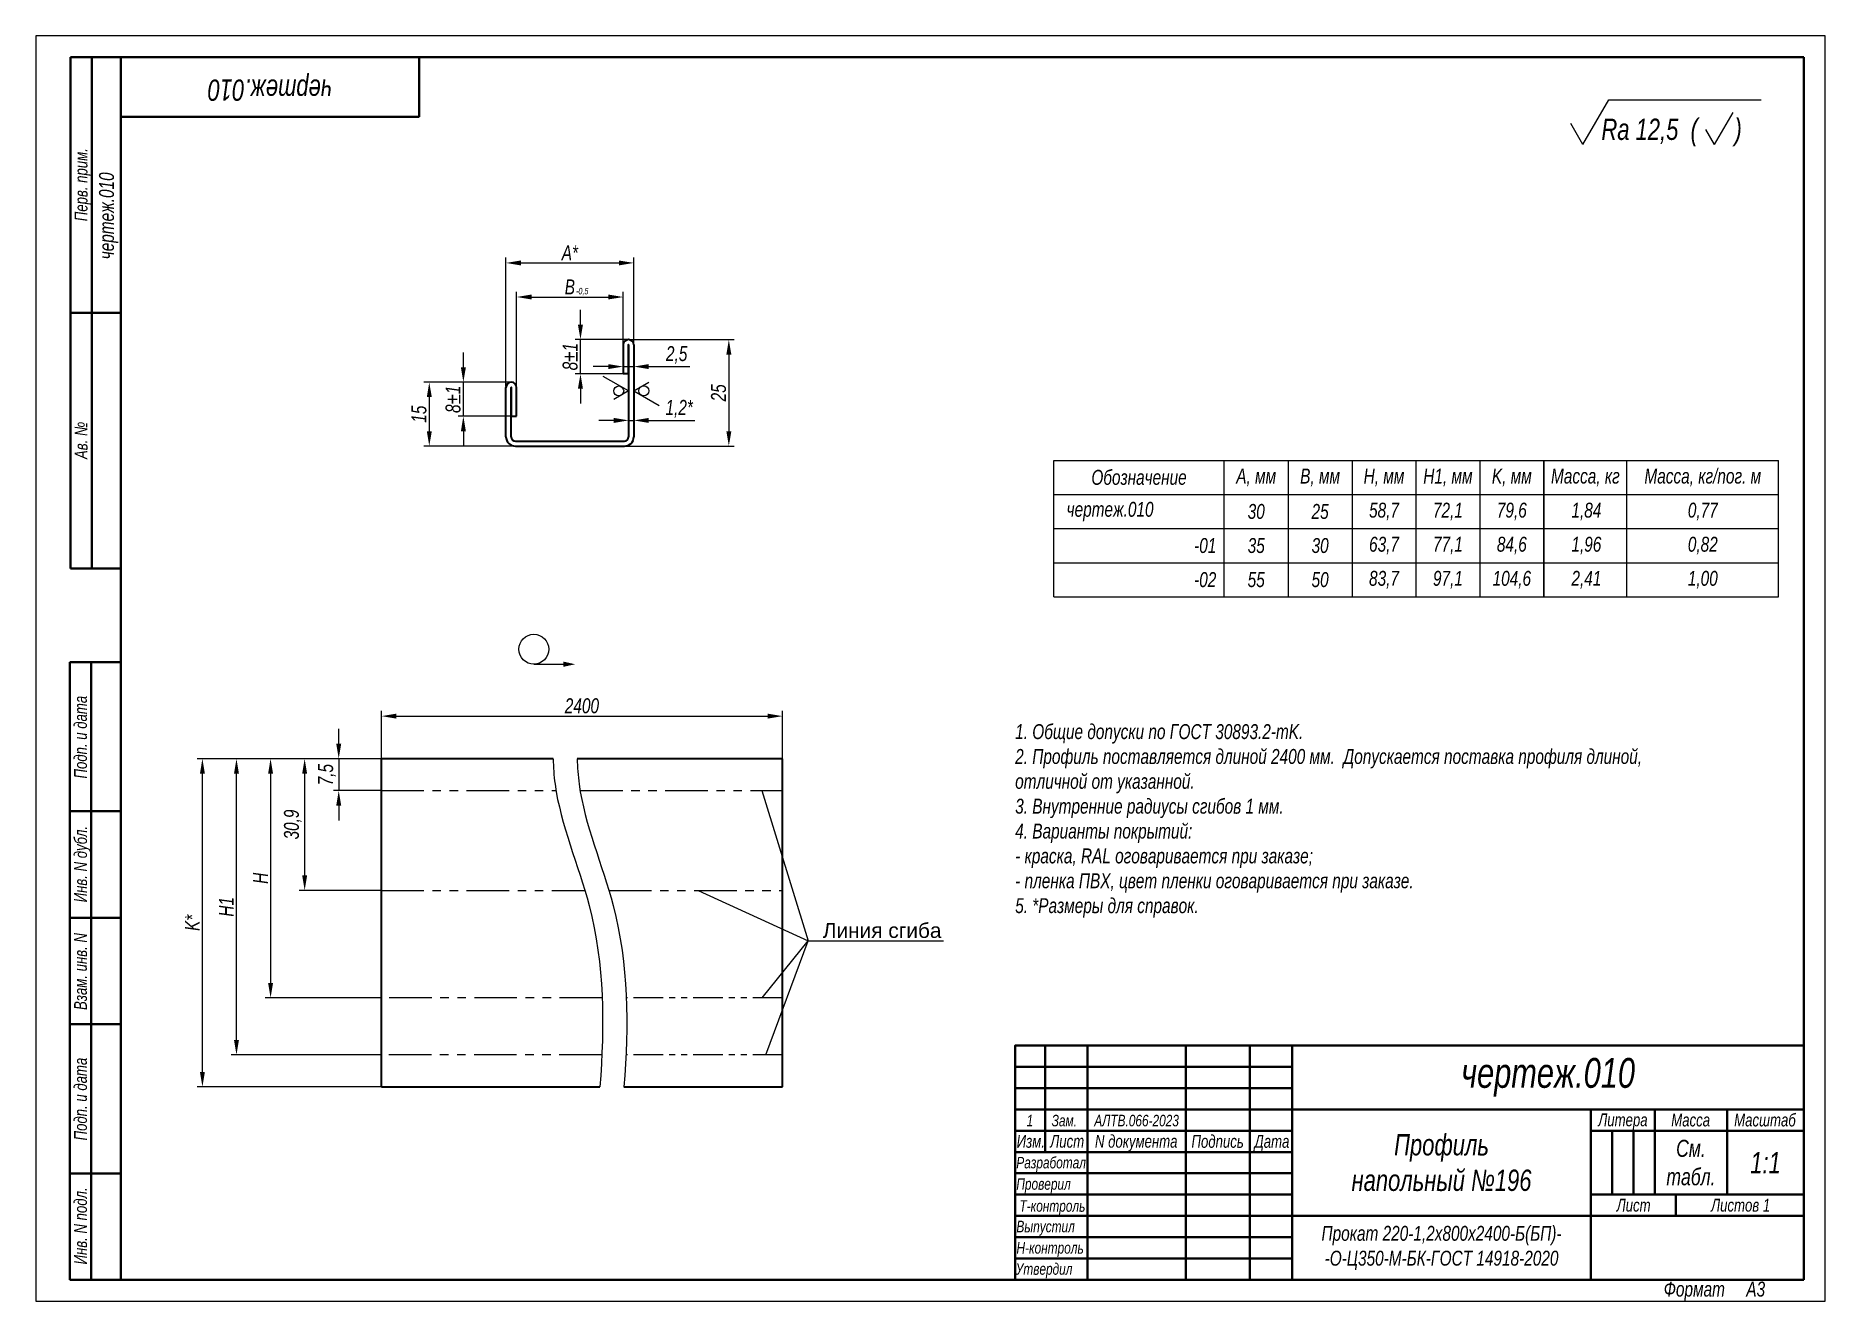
# Model space of a CAD drawing. Header units: millimetres. Extents: x 7420 to 7840, y -4996 to -4699.
import ezdxf
from ezdxf import colors
from ezdxf.entities.mleader import LeaderData, LeaderLine
from ezdxf.math import Vec2, Vec3

# ---------------------------------------------------------------- set-up
doc = ezdxf.new("R2010")
doc.units = ezdxf.units.MM
doc.linetypes.add('LT_05', pattern=[20, 10, -2, 2, -2, 2, -2])
for name, color, linetype, lineweight in [('Layer_02', 5, 'LT_05', 13), ('Layer_03', 7, 'Continuous', 35), ('Layer_04', 7, 'Continuous', 40), ('Layer_06', 5, 'Continuous', 13), ('Layer_07', 1, 'Continuous', 15), ('Layer_08', 6, 'Continuous', 15)]:
    doc.layers.add(name, color=color, linetype=linetype, lineweight=lineweight)
doc.styles.get("Standard").update_dxf_attribs({"font": 'arial.ttf'})
doc.styles.add('Style_01', font='ARIALNI.TTF', dxfattribs={"width": 0.9, "height": 3.5})
doc.dimstyles.new('DimStyle_03', dxfattribs={"dimtxt": 3.5, "dimasz": 2.5, "dimexe": 1.25, "dimexo": 0, "dimtad": 1, "dimdec": 1, "dimlfac": 2, "dimtxsty": 'Style_01', "dimcen": 2.5, "dimazin": 3, "dimtfac": 1, "dimtdec": 1, "dimtmove": 0, "dimatfit": 3})
doc.dimstyles.new('DimStyle_06', dxfattribs={"dimtxt": 3.5, "dimasz": 3.5, "dimexe": 1.25, "dimexo": 0, "dimtad": 1, "dimdec": 1, "dimtxsty": 'Style_01', "dimcen": 0, "dimazin": 3, "dimtfac": 1, "dimtdec": 1, "dimtmove": 0, "dimatfit": 3})

# ---------------------------------------------------------------- blocks, each defined once
blk = doc.blocks.new('*D4515')
at = {"layer": 'Defpoints', "color": 0}
for p in [(7559.91, -4752.24), (7559.91, -4771.49), (7529.91, -4781.16)]:
    blk.add_point(p, dxfattribs=at)
at = {"layer": 'Layer_07', "color": 0, "lineweight": -2}
for p, q in [((7529.91, -4781.16), (7529.91, -4750.99)), ((7533.41, -4752.24), (7556.41, -4752.24)), ((7559.91, -4771.49), (7559.91, -4750.99))]:
    blk.add_line(p, q, dxfattribs=at)
at = {"layer": 'Layer_07', "color": 0}
for points in [[(7533.41, -4751.66), (7533.41, -4752.82), (7529.91, -4752.24)], [(7556.41, -4751.66), (7556.41, -4752.82), (7559.91, -4752.24)]]:
    blk.add_solid(points, dxfattribs=at)
at = {"layer": 'Layer_07', "color": 0, "insert": (7544.91, -4749.87), "char_height": 3.5, "attachment_point": 5, "style": 'Style_01'}
blk.add_mtext('A*', dxfattribs=at)
blk = doc.blocks.new('*D4558')
at = {"layer": 'Defpoints', "color": 0}
for p in [(7558.71, -4782.27), (7559.91, -4782.27), (7559.91, -4789.2)]:
    blk.add_point(p, dxfattribs=at)
at = {"layer": 'Layer_07', "color": 0, "lineweight": -2}
for p, q in [((7558.71, -4782.27), (7558.71, -4790.45)), ((7559.91, -4782.27), (7559.91, -4790.45)), ((7555.21, -4789.2), (7551.71, -4789.2)), ((7558.71, -4789.2), (7559.91, -4789.2)), ((7563.41, -4789.2), (7574.22, -4789.2))]:
    blk.add_line(p, q, dxfattribs=at)
at = {"layer": 'Layer_07', "color": 0}
for points in [[(7555.21, -4788.62), (7555.21, -4789.79), (7558.71, -4789.2)], [(7563.41, -4788.62), (7563.41, -4789.79), (7559.91, -4789.2)]]:
    blk.add_solid(points, dxfattribs=at)
at = {"layer": 'Layer_07', "color": 0, "insert": (7570.57, -4786.47), "char_height": 3.5, "attachment_point": 5, "style": 'Style_01'}
blk.add_mtext('1,2*', dxfattribs=at)
blk = doc.blocks.new('*D4559')
at = {"layer": 'Defpoints', "color": 0}
for p in [(7557.41, -4778.24), (7559.91, -4776.57), (7559.91, -4778.24)]:
    blk.add_point(p, dxfattribs=at)
at = {"layer": 'Layer_07', "color": 0, "lineweight": -2}
for p, q in [((7557.41, -4778.24), (7557.41, -4775.32)), ((7559.91, -4778.24), (7559.91, -4775.32)), ((7553.91, -4776.57), (7550.41, -4776.57)), ((7557.41, -4776.57), (7559.91, -4776.57)), ((7563.41, -4776.57), (7573.03, -4776.57))]:
    blk.add_line(p, q, dxfattribs=at)
at = {"layer": 'Layer_07', "color": 0}
for points in [[(7553.91, -4775.99), (7553.91, -4777.15), (7557.41, -4776.57)], [(7563.41, -4775.99), (7563.41, -4777.15), (7559.91, -4776.57)]]:
    blk.add_solid(points, dxfattribs=at)
at = {"layer": 'Layer_07', "color": 0, "insert": (7569.97, -4773.84), "char_height": 3.5, "attachment_point": 5, "style": 'Style_01'}
blk.add_mtext('2,5', dxfattribs=at)
blk = doc.blocks.new('*D4560')
at = {"layer": 'Defpoints', "color": 0}
for p in [(7519.91, -4780.24), (7531.16, -4780.24), (7532.41, -4788.24)]:
    blk.add_point(p, dxfattribs=at)
at = {"layer": 'Layer_07', "color": 0, "lineweight": -2}
for p, q in [((7519.91, -4776.74), (7519.91, -4773.24)), ((7531.16, -4780.24), (7518.66, -4780.24)), ((7519.91, -4788.24), (7519.91, -4780.24)), ((7532.41, -4788.24), (7518.66, -4788.24)), ((7519.91, -4791.74), (7519.91, -4795.24))]:
    blk.add_line(p, q, dxfattribs=at)
at = {"layer": 'Layer_07', "color": 0}
for points in [[(7519.33, -4776.74), (7520.5, -4776.74), (7519.91, -4780.24)], [(7519.33, -4791.74), (7520.5, -4791.74), (7519.91, -4788.24)]]:
    blk.add_solid(points, dxfattribs=at)
at = {"layer": 'Layer_07', "color": 0, "insert": (7517.5, -4784.24), "char_height": 3.5, "attachment_point": 5, "rotation": 90, "style": 'Style_01'}
blk.add_mtext('8%%P1', dxfattribs=at)
blk = doc.blocks.new('*D4561')
at = {"layer": 'Defpoints', "color": 0}
for p in [(7558.66, -4770.24), (7557.71, -4795.24), (7582.22, -4795.24)]:
    blk.add_point(p, dxfattribs=at)
at = {"layer": 'Layer_07', "color": 0, "lineweight": -2}
for p, q in [((7558.66, -4770.24), (7583.47, -4770.24)), ((7582.22, -4773.74), (7582.22, -4791.74)), ((7557.71, -4795.24), (7583.47, -4795.24))]:
    blk.add_line(p, q, dxfattribs=at)
at = {"layer": 'Layer_07', "color": 0}
for points in [[(7581.64, -4773.74), (7582.81, -4773.74), (7582.22, -4770.24)], [(7581.64, -4791.74), (7582.81, -4791.74), (7582.22, -4795.24)]]:
    blk.add_solid(points, dxfattribs=at)
at = {"layer": 'Layer_07', "color": 0, "insert": (7579.81, -4782.74), "char_height": 3.5, "attachment_point": 5, "rotation": 90, "style": 'Style_01'}
blk.add_mtext('25', dxfattribs=at)
blk = doc.blocks.new('*D4516')
at = {"layer": 'Defpoints', "color": 0}
for p in [(7531.16, -4780.24), (7511.91, -4795.24), (7532.11, -4795.24)]:
    blk.add_point(p, dxfattribs=at)
at = {"layer": 'Layer_07', "color": 0, "lineweight": -2}
for p, q in [((7531.16, -4780.24), (7510.66, -4780.24)), ((7511.91, -4783.74), (7511.91, -4791.74)), ((7532.11, -4795.24), (7510.66, -4795.24))]:
    blk.add_line(p, q, dxfattribs=at)
at = {"layer": 'Layer_07', "color": 0}
for points in [[(7511.33, -4783.74), (7512.5, -4783.74), (7511.91, -4780.24)], [(7511.33, -4791.74), (7512.5, -4791.74), (7511.91, -4795.24)]]:
    blk.add_solid(points, dxfattribs=at)
at = {"layer": 'Layer_07', "color": 0, "insert": (7509.5, -4787.74), "char_height": 3.5, "attachment_point": 5, "rotation": 90, "style": 'Style_01'}
blk.add_mtext('15', dxfattribs=at)
blk = doc.blocks.new('*D4517')
at = {"layer": 'Defpoints', "color": 0}
for p in [(7557.41, -4760.24), (7557.41, -4778.24), (7532.41, -4788.24)]:
    blk.add_point(p, dxfattribs=at)
at = {"layer": 'Layer_07', "color": 0, "lineweight": -2}
for p, q in [((7532.41, -4788.24), (7532.41, -4758.99)), ((7535.91, -4760.24), (7553.91, -4760.24)), ((7557.41, -4778.24), (7557.41, -4758.99))]:
    blk.add_line(p, q, dxfattribs=at)
at = {"layer": 'Layer_07', "color": 0}
for points in [[(7535.91, -4759.66), (7535.91, -4760.82), (7532.41, -4760.24)], [(7553.91, -4759.66), (7553.91, -4760.82), (7557.41, -4760.24)]]:
    blk.add_solid(points, dxfattribs=at)
at = {"layer": 'Layer_07', "color": 0, "insert": (7544.91, -4757.87), "char_height": 3.5, "attachment_point": 5, "style": 'Style_01'}
blk.add_mtext('В', dxfattribs=at)
blk = doc.blocks.new('*D4518')
at = {"layer": 'Defpoints', "color": 0, "ltscale": 0.04}
for p in [(7500.66, -4868.61), (7490.66, -4876.1), (7500.66, -4876.1)]:
    blk.add_point(p, dxfattribs=at)
at = {"layer": 'Layer_07', "color": 0, "ltscale": 0.04}
for p, q in [((7490.66, -4865.11), (7490.66, -4861.61)), ((7490.66, -4868.61), (7490.66, -4876.1)), ((7490.66, -4879.6), (7490.66, -4883.1))]:
    blk.add_line(p, q, dxfattribs=at)
at = {"layer": 'Layer_07', "color": 0, "lineweight": -2, "ltscale": 0.04}
for p, q in [((7500.66, -4868.61), (7489.41, -4868.61)), ((7500.66, -4876.1), (7489.41, -4876.1))]:
    blk.add_line(p, q, dxfattribs=at)
at = {"layer": 'Layer_07', "color": 0, "ltscale": 0.04}
for points in [[(7490.08, -4865.11), (7491.24, -4865.11), (7490.66, -4868.61)], [(7490.08, -4879.6), (7491.24, -4879.6), (7490.66, -4876.1)]]:
    blk.add_solid(points, dxfattribs=at)
at = {"layer": 'Layer_07', "color": 0, "ltscale": 0.04, "insert": (7485.83, -4872.35), "char_height": 3.5, "attachment_point": 2, "rotation": 90, "style": 'Style_01'}
blk.add_mtext('7,5', dxfattribs=at)
blk = doc.blocks.new('*D4519')
at = {"layer": 'Defpoints', "color": 0, "ltscale": 0.04}
for p in [(7500.66, -4868.61), (7482.66, -4899.5), (7500.66, -4899.5)]:
    blk.add_point(p, dxfattribs=at)
at = {"layer": 'Layer_07', "color": 0, "lineweight": -2, "ltscale": 0.04}
for p, q in [((7500.66, -4868.61), (7481.41, -4868.61)), ((7500.66, -4899.5), (7481.41, -4899.5))]:
    blk.add_line(p, q, dxfattribs=at)
at = {"layer": 'Layer_07', "color": 0, "ltscale": 0.04}
blk.add_line((7482.66, -4872.11), (7482.66, -4896), dxfattribs=at)
for points in [[(7482.08, -4872.11), (7483.24, -4872.11), (7482.66, -4868.61)], [(7482.08, -4896), (7483.24, -4896), (7482.66, -4899.5)]]:
    blk.add_solid(points, dxfattribs=at)
at = {"layer": 'Layer_07', "color": 0, "ltscale": 0.04, "insert": (7477.81, -4884.05), "char_height": 3.5, "attachment_point": 2, "rotation": 90, "style": 'Style_01'}
blk.add_mtext('30,9', dxfattribs=at)
blk = doc.blocks.new('*D4520')
at = {"layer": 'Defpoints', "color": 0, "ltscale": 0.04}
for p in [(7500.66, -4868.61), (7474.66, -4924.73), (7500.66, -4924.73)]:
    blk.add_point(p, dxfattribs=at)
at = {"layer": 'Layer_07', "color": 0, "lineweight": -2, "ltscale": 0.04}
for p, q in [((7500.66, -4868.61), (7473.41, -4868.61)), ((7500.66, -4924.73), (7473.41, -4924.73))]:
    blk.add_line(p, q, dxfattribs=at)
at = {"layer": 'Layer_07', "color": 0, "ltscale": 0.04}
blk.add_line((7474.66, -4872.11), (7474.66, -4921.23), dxfattribs=at)
for points in [[(7474.08, -4872.11), (7475.24, -4872.11), (7474.66, -4868.61)], [(7474.08, -4921.23), (7475.24, -4921.23), (7474.66, -4924.73)]]:
    blk.add_solid(points, dxfattribs=at)
at = {"layer": 'Layer_07', "color": 0, "ltscale": 0.04, "insert": (7470.54, -4896.67), "char_height": 3.5, "attachment_point": 2, "rotation": 90, "style": 'Style_01'}
blk.add_mtext('H', dxfattribs=at)
blk = doc.blocks.new('*D4521')
at = {"layer": 'Defpoints', "color": 0, "ltscale": 0.04}
for p in [(7458.66, -4868.61), (7500.66, -4868.61), (7500.66, -4945.62)]:
    blk.add_point(p, dxfattribs=at)
at = {"layer": 'Layer_07', "color": 0, "lineweight": -2, "ltscale": 0.04}
for p, q in [((7500.66, -4868.61), (7457.41, -4868.61)), ((7500.66, -4945.62), (7457.41, -4945.62))]:
    blk.add_line(p, q, dxfattribs=at)
at = {"layer": 'Layer_07', "color": 0, "ltscale": 0.04}
blk.add_line((7458.66, -4942.12), (7458.66, -4872.11), dxfattribs=at)
for points in [[(7458.08, -4872.11), (7459.24, -4872.11), (7458.66, -4868.61)], [(7458.08, -4942.12), (7459.24, -4942.12), (7458.66, -4945.62)]]:
    blk.add_solid(points, dxfattribs=at)
at = {"layer": 'Layer_07', "color": 0, "ltscale": 0.04, "insert": (7454.54, -4907.12), "char_height": 3.5, "attachment_point": 2, "rotation": 90, "style": 'Style_01'}
blk.add_mtext('K*', dxfattribs=at)
blk = doc.blocks.new('*D4522')
at = {"layer": 'Defpoints', "color": 0, "ltscale": 0.04}
for p in [(7466.66, -4868.61), (7500.66, -4868.61), (7500.66, -4938.13)]:
    blk.add_point(p, dxfattribs=at)
at = {"layer": 'Layer_07', "color": 0, "lineweight": -2, "ltscale": 0.04}
for p, q in [((7500.66, -4868.61), (7465.41, -4868.61)), ((7500.66, -4938.13), (7465.41, -4938.13))]:
    blk.add_line(p, q, dxfattribs=at)
at = {"layer": 'Layer_07', "color": 0, "ltscale": 0.04}
blk.add_line((7466.66, -4934.63), (7466.66, -4872.11), dxfattribs=at)
for points in [[(7466.08, -4872.11), (7467.24, -4872.11), (7466.66, -4868.61)], [(7466.08, -4934.63), (7467.24, -4934.63), (7466.66, -4938.13)]]:
    blk.add_solid(points, dxfattribs=at)
at = {"layer": 'Layer_07', "color": 0, "ltscale": 0.04, "insert": (7462.52, -4903.37), "char_height": 3.5, "attachment_point": 2, "rotation": 90, "style": 'Style_01'}
blk.add_mtext('H1', dxfattribs=at)
blk = doc.blocks.new('*D4562')
at = {"layer": 'Defpoints', "color": 0, "ltscale": 0.04}
for p in [(7594.83, -4858.61), (7500.66, -4868.61), (7594.83, -4868.61)]:
    blk.add_point(p, dxfattribs=at)
at = {"layer": 'Layer_07', "color": 0, "lineweight": -2, "ltscale": 0.04}
for p, q in [((7500.66, -4868.61), (7500.66, -4857.36)), ((7594.83, -4868.61), (7594.83, -4857.36))]:
    blk.add_line(p, q, dxfattribs=at)
at = {"layer": 'Layer_07', "color": 0, "ltscale": 0.04}
blk.add_line((7504.16, -4858.61), (7591.33, -4858.61), dxfattribs=at)
for points in [[(7504.16, -4858.03), (7504.16, -4859.19), (7500.66, -4858.61)], [(7591.33, -4858.03), (7591.33, -4859.19), (7594.83, -4858.61)]]:
    blk.add_solid(points, dxfattribs=at)
at = {"layer": 'Layer_07', "color": 0, "ltscale": 0.04, "insert": (7547.74, -4856.2), "char_height": 3.5, "attachment_point": 5, "style": 'Style_01'}
blk.add_mtext('2400', dxfattribs=at)
blk = doc.blocks.new('*D4532')
at = {"layer": 'Defpoints', "color": 0}
for p in [(7547.4, -4770.24), (7558.66, -4770.24), (7557.41, -4778.24)]:
    blk.add_point(p, dxfattribs=at)
at = {"layer": 'Layer_07', "color": 0, "lineweight": -2}
for p, q in [((7547.4, -4766.74), (7547.4, -4763.24)), ((7558.66, -4770.24), (7546.15, -4770.24)), ((7547.4, -4778.24), (7547.4, -4770.24)), ((7557.41, -4778.24), (7546.15, -4778.24)), ((7547.4, -4781.74), (7547.4, -4785.24))]:
    blk.add_line(p, q, dxfattribs=at)
at = {"layer": 'Layer_07', "color": 0}
for points in [[(7546.81, -4766.74), (7547.98, -4766.74), (7547.4, -4770.24)], [(7546.81, -4781.74), (7547.98, -4781.74), (7547.4, -4778.24)]]:
    blk.add_solid(points, dxfattribs=at)
at = {"layer": 'Layer_07', "color": 0, "insert": (7544.98, -4774.24), "char_height": 3.5, "attachment_point": 5, "rotation": 90, "style": 'Style_01'}
blk.add_mtext('8%%P1', dxfattribs=at)
blk = doc.blocks.new('_None')

msp = doc.modelspace()

# ---------------------------------------------------------------- linework, layer by layer
at = {"layer": 'Layer_02'}
for p, q in [((7500.66, -4876.1), (7541.67, -4876.1)), ((7547.31, -4876.1), (7594.83, -4876.1)), ((7500.66, -4899.5), (7548.42, -4899.5)), ((7554.07, -4899.5), (7594.83, -4899.5)), ((7552.5, -4924.73), (7500.66, -4924.73)), ((7552.42, -4938.13), (7500.66, -4938.13))]:
    msp.add_line(p, q, dxfattribs=at)
at = {"layer": 'Layer_02', "ltscale": 0.7}
for p, q in [((7594.83, -4924.73), (7558.15, -4924.73)), ((7594.83, -4938.13), (7558.07, -4938.13))]:
    msp.add_line(p, q, dxfattribs=at)
at = {"layer": 'Layer_03'}
for p, q in [((7557.41, -4771.49), (7557.41, -4778.24)), ((7558.61, -4771.49), (7558.61, -4778.24)), ((7558.71, -4771.49), (7558.71, -4793.04)), ((7559.91, -4771.49), (7559.91, -4793.04)), ((7558.61, -4778.24), (7557.41, -4778.24)), ((7529.91, -4793.04), (7529.91, -4781.49)), ((7531.11, -4793.04), (7531.11, -4781.49)), ((7531.21, -4788.24), (7531.21, -4781.49)), ((7532.41, -4788.24), (7532.41, -4781.49)), ((7531.21, -4788.24), (7532.41, -4788.24)), ((7532.11, -4794.04), (7557.71, -4794.04)), ((7532.11, -4795.24), (7557.71, -4795.24)), ((7540.98, -4868.61), (7500.66, -4868.61)), ((7500.66, -4945.62), (7500.66, -4868.61)), ((7594.83, -4868.61), (7546.63, -4868.61)), ((7594.83, -4945.62), (7594.83, -4868.61)), ((7500.66, -4945.62), (7551.94, -4945.62)), ((7557.59, -4945.62), (7594.83, -4945.62))]:
    msp.add_line(p, q, dxfattribs=at)
for centre, radius, start, end in [((7558.66, -4771.49), 1.25, 0, 180), ((7558.66, -4771.49), 0.05, 0, 180), ((7531.16, -4781.49), 1.25, 0, 180), ((7531.16, -4781.49), 0.05, 0, 180), ((7532.11, -4793.04), 2.2, 180, 270), ((7532.11, -4793.04), 1, 180, 270), ((7557.71, -4793.04), 1, 270, 0), ((7557.71, -4793.04), 2.2, 270, 0)]:
    msp.add_arc(centre, radius, start, end, dxfattribs=at)
at = {"layer": 'Layer_04', "linetype": 'Continuous'}
for p, q in [((7834.55, -4703.93), (7427.68, -4703.93)), ((7427.68, -4823.93), (7427.68, -4703.93)), ((7432.68, -4823.93), (7432.68, -4703.93)), ((7439.55, -4703.93), (7439.55, -4990.93)), ((7509.55, -4703.93), (7509.55, -4717.93)), ((7834.55, -4990.93), (7834.55, -4703.93)), ((7439.55, -4717.93), (7509.55, -4717.93)), ((7427.68, -4763.93), (7439.55, -4763.93)), ((7427.68, -4823.93), (7439.55, -4823.93)), ((7427.55, -4990.93), (7427.55, -4845.93)), ((7427.55, -4845.93), (7439.55, -4845.93)), ((7432.55, -4990.93), (7432.55, -4845.93)), ((7427.55, -4880.93), (7439.55, -4880.93)), ((7427.55, -4905.93), (7439.55, -4905.93)), ((7427.55, -4930.93), (7439.55, -4930.93)), ((7649.43, -4940.9), (7714.47, -4940.9)), ((7649.43, -4945.9), (7714.47, -4945.9)), ((7649.43, -4950.9), (7714.47, -4950.9)), ((7789.52, -4955.91), (7789.52, -4970.92)), ((7794.53, -4955.91), (7794.53, -4970.92)), ((7427.55, -4965.93), (7439.55, -4965.93)), ((7649.43, -4965.91), (7714.47, -4965.91)), ((7649.43, -4970.92), (7714.47, -4970.92)), ((7649.43, -4975.92), (7714.47, -4975.92)), ((7649.43, -4980.92), (7714.47, -4980.92)), ((7649.43, -4985.93), (7714.47, -4985.93)), ((7427.55, -4990.93), (7439.55, -4990.93)), ((7439.55, -4990.93), (7834.55, -4990.93))]:
    msp.add_line(p, q, dxfattribs=at)
for points in [[(7834.55, -4935.89), (7649.43, -4935.89), (7649.43, -4990.93)], [(7656.44, -4935.89), (7656.44, -4960.91)], [(7666.44, -4935.89), (7666.44, -4990.93)], [(7689.46, -4935.89), (7689.46, -4990.93)], [(7704.47, -4935.89), (7704.47, -4990.93)], [(7714.47, -4935.89), (7714.47, -4990.93)], [(7834.55, -4950.9), (7714.47, -4950.9)], [(7784.52, -4950.9), (7784.52, -4990.93)], [(7799.53, -4950.9), (7799.53, -4970.92)], [(7816.54, -4950.9), (7816.54, -4970.92)], [(7816.54, -4950.9), (7816.54, -4970.92)], [(7649.43, -4955.91), (7714.47, -4955.91)], [(7784.52, -4955.91), (7834.55, -4955.91)], [(7649.43, -4960.91), (7714.47, -4960.91)], [(7784.52, -4970.92), (7834.55, -4970.92)], [(7804.53, -4970.92), (7804.53, -4975.92)], [(7714.47, -4975.92), (7834.55, -4975.92)]]:
    msp.add_lwpolyline(points, dxfattribs=at)
at = {"layer": 'Layer_08'}
for p, q in [((7419.55, -4698.93), (7419.55, -4995.93)), ((7839.55, -4698.93), (7419.55, -4698.93)), ((7839.55, -4995.93), (7839.55, -4698.93)), ((7558.71, -4782.27), (7552.75, -4778.92)), ((7558.71, -4782.27), (7555.23, -4784.33)), ((7559.91, -4782.27), (7563.42, -4780.23)), ((7559.91, -4782.27), (7565.88, -4785.69)), ((7658.5, -4798.59), (7828.63, -4798.59)), ((7658.5, -4830.59), (7658.5, -4798.59)), ((7698.5, -4830.59), (7698.5, -4798.59)), ((7713.5, -4798.59), (7713.5, -4830.59)), ((7728.5, -4798.59), (7728.5, -4830.59)), ((7743.5, -4798.59), (7743.5, -4830.59)), ((7758.5, -4798.59), (7758.5, -4830.59)), ((7773.5, -4830.59), (7773.5, -4798.59)), ((7773.5, -4798.59), (7773.5, -4830.59)), ((7793.02, -4830.59), (7793.02, -4798.59)), ((7828.63, -4830.59), (7828.63, -4798.59)), ((7658.5, -4806.59), (7828.63, -4806.59)), ((7658.5, -4814.59), (7828.63, -4814.59)), ((7658.5, -4822.59), (7828.63, -4822.59)), ((7658.5, -4830.59), (7828.63, -4830.59)), ((7536.45, -4846.42), (7543.36, -4846.43)), ((7419.55, -4995.93), (7839.55, -4995.93))]:
    msp.add_line(p, q, dxfattribs=at)
at = {"layer": 'Layer_08', "lineweight": 13, "ltscale": 0.303109}
msp.add_line((7782.67, -4724.43), (7788.74, -4713.93), dxfattribs=at)
at = {"layer": 'Layer_08', "lineweight": 13}
msp.add_line((7788.74, -4713.93), (7824.55, -4713.93), dxfattribs=at)
at = {"layer": 'Layer_08', "lineweight": 13, "ltscale": 0.141451}
msp.add_line((7782.67, -4724.43), (7779.85, -4719.53), dxfattribs=at)
at = {"layer": 'Layer_08', "lineweight": 13, "ltscale": 0.216506}
msp.add_line((7813.59, -4724.43), (7817.92, -4716.93), dxfattribs=at)
at = {"layer": 'Layer_08', "lineweight": 13, "ltscale": 0.101036}
msp.add_line((7813.59, -4724.43), (7811.57, -4720.93), dxfattribs=at)
at = {"layer": 'Layer_08'}
for centre, radius in [((7556.38, -4782.29), 1.17), ((7562.25, -4782.26), 1.17), ((7536.45, -4842.91), 3.51)]:
    msp.add_circle(centre, radius, dxfattribs=at)
for points in [[(7540.98, -4868.61), (7541.02, -4870.6), (7541.87, -4882.24), (7553, -4907.04), (7553.1, -4931.19), (7551.94, -4945.62)], [(7546.63, -4868.61), (7546.67, -4870.6), (7547.52, -4882.24), (7558.64, -4907.04), (7558.75, -4931.19), (7557.59, -4945.62)]]:
    msp.add_open_spline(points, degree=3, knots=[29.871431, 29.871431, 29.871431, 29.871431, 35.947909, 65.566944, 108.429048, 108.429048, 108.429048, 108.429048], dxfattribs=at)
msp.add_solid([(7543.36, -4847.04), (7546.18, -4846.43), (7543.36, -4845.81)], dxfattribs=at)

# ---------------------------------------------------------------- texts
at = {"layer": 'Layer_04', "linetype": 'Continuous', "lineweight": 25, "style": 'Style_01', "width": 0.9}
msp.add_text('Т-контроль', height=2.7, dxfattribs=at).set_placement((7650.43, -4974.92))
at = {"layer": 'Layer_06', "linetype": 'Continuous', "style": 'Style_01', "width": 0.9}
for s, height, p in [('Rа 12,5  (      )', 5, (7787.03, -4723.37)), ('1', 2.7, (7652.11, -4954.88)), ('Зам.', 2.7, (7657.99, -4954.88)), ('АЛТВ.066-2023', 2.7, (7668, -4954.88)), ('Изм.', 3, (7649.78, -4959.91)), ('Лист', 3, (7657.66, -4959.89)), ('N документа', 3, (7668.16, -4959.89)), ('Подпись', 3, (7690.81, -4959.91)), ('Дата', 3, (7705.6, -4959.92)), ('Разработал', 2.7, (7649.7, -4964.75)), ('Проверил', 2.7, (7649.71, -4969.76)), ('Выпустил', 2.7, (7649.72, -4979.75)), ('Н-контроль', 2.7, (7649.74, -4984.76)), ('Утвердил', 2.7, (7649.57, -4989.71))]:
    msp.add_text(s, height=height, dxfattribs=at).set_placement(p)
at = {"layer": 'Layer_06', "linetype": 'Continuous', "lineweight": 25, "style": 'Style_01', "width": 0.9}
for s, p in [('Перв. прим.', (7431.68, -4742.45)), ('Ав. №', (7431.68, -4798.27)), ('Подп. и дата', (7431.55, -4873.25)), ('Инв. N дубл.', (7431.56, -4902.31)), ('Взам. инв. N', (7431.55, -4927.57)), ('Подп. и дата', (7431.55, -4958.19)), ('Инв. N подл.', (7431.55, -4987.3))]:
    msp.add_text(s, height=3, rotation=90, dxfattribs=at).set_placement(p)
at = {"layer": 'Layer_06', "linetype": 'Continuous', "style": 'Style_01', "width": 0.9}
msp.add_text('чертеж.010', height=3.5, rotation=90, dxfattribs=at).set_placement((7437.9, -4751.38))
at = {"layer": 'Layer_06', "linetype": 'Continuous', "lineweight": 25, "style": 'Style_01', "width": 0.9}
for s, p in [('Масштаб', (7818.19, -4954.9)), ('Литера', (7786.29, -4954.87)), ('Масса', (7803.42, -4954.9)), ('Лист ', (7790.61, -4974.89)), ('Листов 1', (7812.77, -4974.89))]:
    msp.add_text(s, height=3, dxfattribs=at).set_placement(p)
at = {"layer": 'Layer_06', "linetype": 'Continuous', "insert": (7474.55, -4710.93), "char_height": 5, "width": 70, "attachment_point": 5, "rotation": 180, "style": 'Style_01'}
msp.add_mtext('чертеж.010', dxfattribs=at)
at = {"layer": 'Layer_06', "char_height": 3.5, "style": 'Style_01'}
for s, insert, width, attachment_point in [('Обозначение', (7678.5, -4802.59), 40, 5), ('А, мм', (7706, -4802.59), 15, 5), ('В, мм', (7721, -4802.59), 15, 5), ('H, мм', (7736, -4802.59), 15, 5), ('H1, мм', (7751, -4802.59), 15, 5), ('K, мм', (7766, -4802.59), 15, 5), ('Масса, кг', (7783.26, -4802.59), 19.5151, 5), ('Масса, кг/пог. м', (7810.82, -4802.59), 35.6082, 5), ('   чертеж.010', (7658.5, -4810.59), 40, 4), ('30', (7706, -4810.59), 15, 5), ('25', (7721, -4810.59), 15, 5), ('\\pxsm0.6;58,7', (7736, -4810.59), 15, 5), ('\\pxsm0.6;72,1', (7751, -4810.59), 15, 5), ('\\pxsm0.6;79,6', (7766, -4810.59), 15, 5), ('\\pxsm0.6;1,84', (7783.5, -4810.59), 20, 5), ('\\pxsm0.6;0,77', (7810.82, -4810.59), 35.6082, 5), ('-01', (7694.03, -4818.59), 40, 5), ('35', (7706, -4818.59), 15, 5), ('30', (7721, -4818.59), 15, 5), ('\\pxsm0.6;63,7', (7736, -4818.59), 15, 5), ('\\pxsm0.6;77,1', (7751, -4818.59), 15, 5), ('\\pxsm0.6;84,6', (7766, -4818.59), 15, 5), ('\\pxsm0.6;1,96', (7783.5, -4818.59), 20, 5), ('\\pxsm0.6;0,82', (7810.82, -4818.59), 35.6082, 5), ('-02', (7694.03, -4826.59), 40, 5), ('55', (7706, -4826.59), 15, 5), ('50', (7721, -4826.59), 15, 5), ('\\pxsm0.6;83,7', (7736, -4826.59), 15, 5), ('\\pxsm0.6;97,1', (7751, -4826.59), 15, 5), ('\\pxsm0.6;104,6', (7766, -4826.59), 15, 5), ('\\pxsm0.6;2,41', (7783.5, -4826.59), 20, 5), ('\\pxsm0.6;1,00', (7810.82, -4826.59), 35.6082, 5)]:
    msp.add_mtext(s, dxfattribs=dict(at, insert=insert, width=width, attachment_point=attachment_point))
at = {"layer": 'Layer_06', "insert": (7649.43, -4905.89), "char_height": 3.5, "attachment_point": 7, "style": 'Style_01'}
msp.add_mtext_dynamic_manual_height_columns('1. Общие допуски по ГОСТ 30893.2-mK.\\P\\pxb0.25;2. Профиль поставляется длиной 2400 мм.  Допускается поставка профиля длиной, отличной от указанной.\\P\\pql;3. Внутренние радиусы сгибов 1 мм.\\P\\pq*;4. Варианты покрытий:\\P- краска, RAL оговаривается при заказе;\\P- пленка ПВХ, цвет пленки оговаривается при заказе.\\P5. *Размеры для справок.', width=149.6144, gutter_width=70, heights=[66.33], dxfattribs=at)
at = {"layer": 'Layer_06', "linetype": 'Continuous', "attachment_point": 5, "style": 'Style_01'}
for s, insert, char_height, width in [('чертеж.010', (7774.51, -4943.4), 7, 120.08), ('Профиль \\Pнапольный №196', (7749.5, -4963.41), 5, 70.0467), ('См. табл.', (7808.04, -4963.41), 4, 17.0113), ('1:1', (7825.55, -4963.41), 5, 18.012), ('Прокат 220-1,2х800х2400-Б(БП)-\\P-О-Ц350-М-БК-ГОСТ 14918-2020', (7749.5, -4983.42), 3.5, 70.0467)]:
    msp.add_mtext(s, dxfattribs=dict(at, insert=insert, char_height=char_height, width=width))
at = {"layer": 'Layer_06', "linetype": 'Continuous', "lineweight": 25, "insert": (7801.65, -4991.34), "char_height": 3.5, "width": 32.9515, "attachment_point": 1, "style": 'Style_01'}
msp.add_mtext('Формат     А3', dxfattribs=at)
at = {"layer": 'Layer_07', "insert": (7547.82, -4758.99), "char_height": 1.5, "attachment_point": 5, "style": 'Style_01'}
msp.add_mtext('-0,5', dxfattribs=at)

# ---------------------------------------------------------------- dimensions: what is measured, and where the dimension line sits
at = {"layer": 'Layer_07'}
for base, p1, p2, text, picture, middle in [((7559.91, -4752.24), (7529.91, -4781.16), (7559.91, -4771.49), 'A*', '*D4515', (7544.91, -4749.87)), ((7557.41, -4760.24), (7532.41, -4788.24), (7557.41, -4778.24), 'В', '*D4517', (7544.91, -4757.87))]:
    dim = msp.add_linear_dim(base=base, p1=p1, p2=p2, text=text, dimstyle='DimStyle_06', dxfattribs=at)
    dim.commit()
    dim.dimension.update_dxf_attribs({"geometry": picture, "text_midpoint": middle})
for base, p1, p2, picture, middle in [((7547.4, -4770.24), (7557.41, -4778.24), (7558.66, -4770.24), '*D4532', (7544.98, -4774.24)), ((7519.91, -4780.24), (7532.41, -4788.24), (7531.16, -4780.24), '*D4560', (7517.5, -4784.24))]:
    dim = msp.add_linear_dim(base=base, p1=p1, p2=p2, angle=90, text='<>%%P1', dimstyle='DimStyle_06', dxfattribs=at)
    dim.commit()
    dim.dimension.update_dxf_attribs({"geometry": picture, "text_midpoint": middle})
for base, p1, p2, picture, middle in [((7582.22, -4795.24), (7558.66, -4770.24), (7557.71, -4795.24), '*D4561', (7579.81, -4782.74)), ((7511.91, -4795.24), (7531.16, -4780.24), (7532.11, -4795.24), '*D4516', (7509.5, -4787.74))]:
    dim = msp.add_linear_dim(base=base, p1=p1, p2=p2, angle=90, dimstyle='DimStyle_06', dxfattribs=at)
    dim.commit()
    dim.dimension.update_dxf_attribs({"geometry": picture, "text_midpoint": middle})
dim = msp.add_linear_dim(base=(7559.91, -4776.57), p1=(7557.41, -4778.24), p2=(7559.91, -4778.24), dimstyle='DimStyle_06', dxfattribs=at)
dim.commit()
dim.dimension.update_dxf_attribs({"geometry": '*D4559', "text_midpoint": (7569.97, -4776.57), "dimtype": 160})
dim = msp.add_linear_dim(base=(7559.91, -4789.2), p1=(7558.71, -4782.27), p2=(7559.91, -4782.27), text='<>*', dimstyle='DimStyle_06', dxfattribs=at)
dim.commit()
dim.dimension.update_dxf_attribs({"geometry": '*D4558', "text_midpoint": (7570.57, -4789.2), "dimtype": 160})
at = {"layer": 'Layer_07', "ltscale": 0.04}
dim = msp.add_linear_dim(base=(7594.83, -4858.61), p1=(7500.66, -4868.61), p2=(7594.83, -4868.61), text='2400', dimstyle='DimStyle_03', override={"dimasz": 3.5, "dimdec": 1, "dimlfac": 1, "dimlwd": -1}, dxfattribs=at)
dim.commit()
dim.dimension.update_dxf_attribs({"geometry": '*D4562', "text_midpoint": (7547.74, -4856.2)})
for base, p2, picture, middle in [((7490.66, -4876.1), (7500.66, -4876.1), '*D4518', (7490.66, -4872.35)), ((7482.66, -4899.5), (7500.66, -4899.5), '*D4519', (7482.66, -4884.05))]:
    dim = msp.add_linear_dim(base=base, p1=(7500.66, -4868.61), p2=p2, angle=90, dimstyle='DimStyle_03', override={"dimasz": 3.5, "dimdec": 1, "dimlfac": 1, "dimlwd": -1}, dxfattribs=at)
    dim.commit()
    dim.dimension.update_dxf_attribs({"geometry": picture, "text_midpoint": middle, "dimtype": 160})
for base, p1, p2, text, picture, middle in [((7458.66, -4868.61), (7500.66, -4945.62), (7500.66, -4868.61), 'K*', '*D4521', (7458.66, -4907.12)), ((7466.66, -4868.61), (7500.66, -4938.13), (7500.66, -4868.61), 'H1', '*D4522', (7466.66, -4903.37)), ((7474.66, -4924.73), (7500.66, -4868.61), (7500.66, -4924.73), 'H', '*D4520', (7474.66, -4896.67))]:
    dim = msp.add_linear_dim(base=base, p1=p1, p2=p2, angle=90, text=text, dimstyle='DimStyle_03', override={"dimasz": 3.5, "dimdec": 1, "dimlfac": 1, "dimlwd": -1}, dxfattribs=at)
    dim.commit()
    dim.dimension.update_dxf_attribs({"geometry": picture, "text_midpoint": middle, "dimtype": 160})

# ---------------------------------------------------------------- leaders
at = {"layer": 'Layer_07'}
ml = msp.add_multileader_mtext('Standard', dxfattribs=at)
ml.set_content('Линия сгиба', color=256)
ml.set_leader_properties(linetype='ByLayer')
ml.set_arrow_properties(name='NONE')
ml.build(insert=Vec2(0, 0))
ml.multileader.update_dxf_attribs({"text_left_attachment_type": 6, "text_right_attachment_type": 6, "dogleg_length": 0.05})
ctx = ml.context
ctx.base_point, ctx.char_height, ctx.plane_origin = Vec3(7609.17, -4911.36), 3.5, Vec3(7577.18, -4858.43)
ctx.left_attachment, ctx.right_attachment, ctx.text_align_type = 6, 6, 2
notes = []
notes.append((ctx, [(0, (1, 1, 0), (7600.83, -4911.36), (1, 0), 0.05, [(0, [(7590, -4876.1)], 0, []), (3, [(7590.91, -4938.13)], 0, []), (1, [(7575.05, -4899.5)], 0, []), (2, [(7590.06, -4924.73)], 0, [])])]))
ctx.mtext.insert, ctx.mtext.alignment, ctx.mtext.flow_direction = Vec3(7632.13, -4907.16), 3, 5
for ctx, leaders in notes:
    for number, flags, end, landing, length, lines in leaders:
        leader = LeaderData()
        leader.index, (leader.has_last_leader_line, leader.has_dogleg_vector, leader.attachment_direction) = number, flags
        leader.last_leader_point, leader.dogleg_vector, leader.dogleg_length = Vec3(end), Vec3(landing), length
        for number, points, colour, breaks in lines:
            line = LeaderLine()
            line.index, line.vertices, line.color, line.breaks = number, Vec3.list(points), colors.encode_raw_color(colour), breaks
            leader.lines.append(line)
        ctx.leaders.append(leader)

doc.saveas('drawing.dxf')
